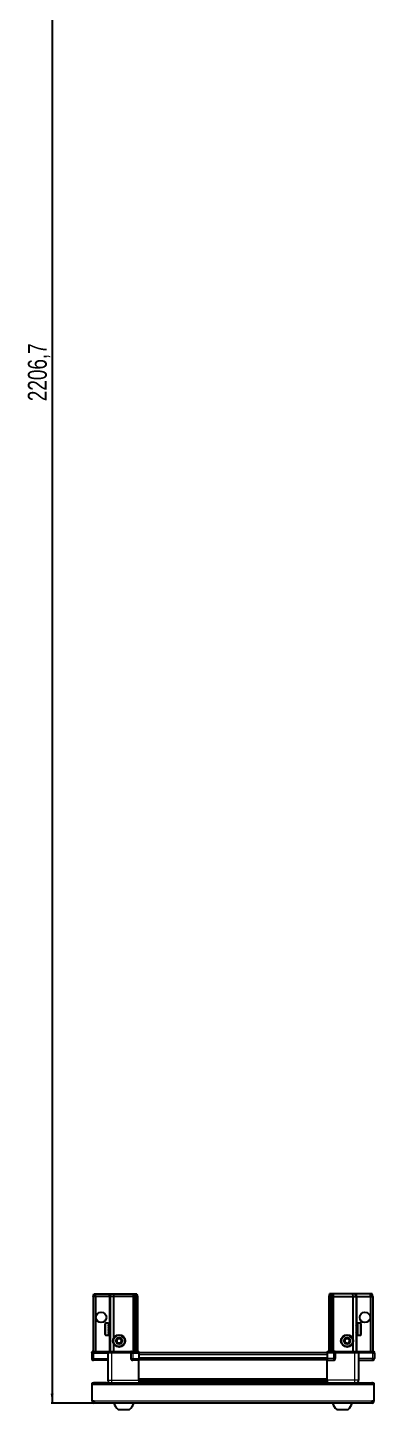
# Model space of a CAD drawing. Header units: millimetres. Extents: x 1004 to 4211, y -1720 to 1211.
# Drawn here: x 1060 to 1428, y -1720 to -254 of the extents above; entities that cross this region are included whole.
import ezdxf

# ---------------------------------------------------------------- set-up
doc = ezdxf.new("R2010")
doc.units = ezdxf.units.MM
doc.layers.add('FORMAT', color=7, linetype='Continuous')
doc.styles.add('SLDTEXTSTYLE0', font='TXT', dxfattribs={"width": 0.75})
doc.dimstyles.new('SLDDIMSTYLE0', dxfattribs={"dimtxt": 20, "dimasz": 10, "dimexe": 0, "dimexo": 0.0625, "dimgap": 5, "dimtad": 2, "dimdec": 1, "dimrnd": 1e-09, "dimzin": 12, "dimdsep": 46, "dimtxsty": 'SLDTEXTSTYLE0', "dimsah": 1, "dimcen": 0.09, "dimadec": 0, "dimazin": 3, "dimtfac": 1, "dimtofl": 0, "dimtmove": 0, "dimatfit": 3, "dimfxl": 0, "dimfrac": 2, "dimtolj": 1, "dimtzin": 12, "dimarcsym": 0})

# ---------------------------------------------------------------- blocks, each defined once
blk = doc.blocks.new('_D_8')
at = {"layer": 'FORMAT'}
for p, q in [((1129.7, 493.4), (1084.6, 493.4)), ((1085.6, 493.4), (1085.6, -1713.3)), ((1130.2, -1713.3), (1084.6, -1713.3))]:
    blk.add_line(p, q, dxfattribs=at)
for points in [[(1085.6, 493.4), (1084, 483.4), (1087.1, 483.4)], [(1085.6, -1713.3), (1087.1, -1703.3), (1084, -1703.3)]]:
    blk.add_solid(points, dxfattribs=at)
at = {"layer": 'FORMAT', "insert": (1059.8, -650.6), "char_height": 20, "attachment_point": 1, "rotation": 90, "style": 'SLDTEXTSTYLE0'}
blk.add_mtext('2206,7', dxfattribs=at)

msp = doc.modelspace()

# ---------------------------------------------------------------- linework, layer by layer
at = {"color": 7, "linetype": 'Continuous', "lineweight": 25}
for p, q in [((1129.09, -1600.32), (1129.89, -1597.32)), ((1129.89, -1597.32), (1131.74, -1597.32)), ((1131.59, -1600.32), (1131.74, -1597.32)), ((1131.74, -1597.32), (1146.09, -1597.32)), ((1146.09, -1597.32), (1147.89, -1597.32)), ((1147.09, -1600.32), (1147.89, -1597.32)), ((1147.89, -1597.32), (1150.92, -1597.32)), ((1150.92, -1597.32), (1150.59, -1600.32)), ((1150.92, -1597.32), (1171.09, -1597.32)), ((1171.09, -1597.32), (1172.89, -1597.32)), ((1172.89, -1597.32), (1172.09, -1600.32)), ((1172.89, -1597.32), (1173.63, -1597.32)), ((1173.63, -1597.32), (1173.09, -1600.32)), ((1173.63, -1597.32), (1174.13, -1597.32)), ((1174.13, -1597.32), (1174.59, -1600.32)), ((1174.13, -1597.32), (1175.28, -1597.32)), ((1175.28, -1597.32), (1176.09, -1600.32)), ((1379.89, -1597.32), (1379.09, -1600.32)), ((1381.04, -1597.32), (1379.89, -1597.32)), ((1381.04, -1597.32), (1380.59, -1600.32)), ((1381.54, -1597.32), (1381.04, -1597.32)), ((1381.54, -1597.32), (1382.09, -1600.32)), ((1382.28, -1597.32), (1381.54, -1597.32)), ((1382.28, -1597.32), (1383.09, -1600.32)), ((1384.09, -1597.32), (1382.28, -1597.32)), ((1404.26, -1597.32), (1384.09, -1597.32)), ((1404.26, -1597.32), (1404.59, -1600.32)), ((1407.28, -1597.32), (1404.26, -1597.32)), ((1408.09, -1600.32), (1407.28, -1597.32)), ((1409.09, -1597.32), (1407.28, -1597.32)), ((1423.43, -1597.32), (1409.09, -1597.32)), ((1423.59, -1600.32), (1423.43, -1597.32)), ((1425.28, -1597.32), (1423.43, -1597.32)), ((1426.09, -1600.32), (1425.28, -1597.32)), ((1131.59, -1600.32), (1129.09, -1600.32)), ((1129.09, -1600.32), (1129.09, -1658.62)), ((1146.09, -1600.32), (1131.59, -1600.32)), ((1131.59, -1600.32), (1131.59, -1658.62)), ((1147.09, -1600.32), (1146.09, -1600.32)), ((1150.59, -1600.32), (1147.09, -1600.32)), ((1147.09, -1600.32), (1147.09, -1658.62)), ((1150.59, -1600.32), (1150.59, -1644.82)), ((1171.09, -1600.32), (1150.59, -1600.32)), ((1172.09, -1600.32), (1171.09, -1600.32)), ((1173.09, -1600.32), (1172.09, -1600.32)), ((1172.09, -1600.32), (1172.09, -1658.62)), ((1174.59, -1600.32), (1173.09, -1600.32)), ((1173.09, -1600.32), (1173.09, -1658.62)), ((1174.59, -1600.32), (1174.59, -1658.62)), ((1176.09, -1600.32), (1174.59, -1600.32)), ((1176.09, -1600.32), (1176.09, -1658.62)), ((1379.09, -1600.32), (1380.59, -1600.32)), ((1379.09, -1600.32), (1379.09, -1658.62)), ((1380.59, -1600.32), (1382.09, -1600.32)), ((1380.59, -1600.32), (1380.59, -1658.62)), ((1382.09, -1600.32), (1383.09, -1600.32)), ((1382.09, -1600.32), (1382.09, -1658.62)), ((1383.09, -1600.32), (1383.09, -1658.62)), ((1383.09, -1600.32), (1384.09, -1600.32)), ((1384.09, -1600.32), (1404.59, -1600.32)), ((1404.59, -1600.32), (1404.59, -1644.82)), ((1404.59, -1600.32), (1408.09, -1600.32)), ((1408.09, -1600.32), (1408.09, -1658.62)), ((1408.09, -1600.32), (1409.09, -1600.32)), ((1409.09, -1600.32), (1423.59, -1600.32)), ((1423.59, -1600.32), (1423.59, -1658.62)), ((1423.59, -1600.32), (1426.09, -1600.32)), ((1426.09, -1600.32), (1426.09, -1658.62)), ((1141.89, -1640.52), (1141.89, -1629.12)), ((1145.09, -1628.32), (1142.69, -1628.32)), ((1142.69, -1641.32), (1145.09, -1641.32)), ((1145.09, -1628.32), (1145.09, -1628.33)), ((1145.09, -1628.33), (1145.59, -1628.33)), ((1145.09, -1628.51), (1145.59, -1628.51)), ((1145.09, -1628.51), (1145.09, -1628.73)), ((1145.09, -1628.73), (1145.59, -1628.73)), ((1145.09, -1629.31), (1145.59, -1629.31)), ((1145.09, -1629.31), (1145.09, -1629.73)), ((1145.09, -1629.73), (1145.59, -1629.73)), ((1145.09, -1630.64), (1145.59, -1630.64)), ((1145.09, -1630.64), (1145.09, -1631.23)), ((1145.09, -1631.23), (1145.59, -1631.23)), ((1145.09, -1632.38), (1145.59, -1632.38)), ((1145.09, -1632.38), (1145.09, -1633.08)), ((1145.09, -1633.08), (1145.59, -1633.08)), ((1145.09, -1634.37), (1145.59, -1634.37)), ((1145.09, -1634.37), (1145.09, -1635.11)), ((1145.09, -1634.51), (1145.59, -1634.51)), ((1145.09, -1635.01), (1145.59, -1635.01)), ((1145.09, -1635.11), (1145.59, -1635.11)), ((1145.09, -1636.39), (1145.59, -1636.39)), ((1145.09, -1636.39), (1145.09, -1637.1)), ((1145.09, -1637.1), (1145.59, -1637.1)), ((1145.09, -1638.26), (1145.59, -1638.26)), ((1145.09, -1638.26), (1145.09, -1638.87)), ((1145.09, -1638.87), (1145.59, -1638.87)), ((1145.09, -1639.8), (1145.59, -1639.8)), ((1145.09, -1639.8), (1145.09, -1640.24)), ((1145.09, -1640.24), (1145.59, -1640.24)), ((1145.09, -1640.85), (1145.59, -1640.85)), ((1145.09, -1640.85), (1145.09, -1641.08)), ((1145.09, -1641.08), (1145.59, -1641.08)), ((1145.09, -1641.3), (1145.59, -1641.3)), ((1145.09, -1641.3), (1145.09, -1641.32)), ((1145.09, -1641.31), (1145.59, -1641.31)), ((1145.59, -1628.51), (1145.59, -1628.33)), ((1145.59, -1628.73), (1145.59, -1628.51)), ((1145.59, -1629.31), (1145.59, -1628.73)), ((1145.59, -1629.73), (1145.59, -1629.31)), ((1145.59, -1630.64), (1145.59, -1629.73)), ((1145.69, -1630.42), (1145.59, -1630.42)), ((1145.59, -1631.23), (1145.59, -1630.64)), ((1145.59, -1632.38), (1145.59, -1631.23)), ((1145.59, -1633.08), (1145.59, -1632.38)), ((1145.59, -1634.37), (1145.59, -1633.08)), ((1145.59, -1634.51), (1145.59, -1634.37)), ((1145.59, -1635.11), (1145.59, -1635.01)), ((1145.59, -1636.39), (1145.59, -1635.11)), ((1145.59, -1637.1), (1145.59, -1636.39)), ((1145.59, -1638.26), (1145.59, -1637.1)), ((1145.59, -1638.87), (1145.59, -1638.26)), ((1145.59, -1639.8), (1145.59, -1638.87)), ((1145.59, -1639.22), (1145.69, -1639.22)), ((1145.59, -1640.24), (1145.59, -1639.8)), ((1145.59, -1640.85), (1145.59, -1640.24)), ((1145.59, -1641.08), (1145.59, -1640.85)), ((1145.59, -1641.3), (1145.59, -1641.08)), ((1145.59, -1641.31), (1145.59, -1641.3)), ((1145.69, -1639.22), (1145.69, -1630.42)), ((1146.57, -1631.51), (1146.09, -1630.82)), ((1146.09, -1638.82), (1146.09, -1630.82)), ((1146.09, -1638.82), (1146.57, -1638.13)), ((1147.06, -1630.82), (1146.57, -1631.51)), ((1146.57, -1638.13), (1146.57, -1631.51)), ((1146.57, -1638.13), (1147.06, -1638.82)), ((1147.09, -1630.82), (1147.06, -1630.82)), ((1147.06, -1638.82), (1147.06, -1630.82)), ((1147.06, -1638.82), (1147.09, -1638.82)), ((1408.12, -1630.82), (1408.09, -1630.82)), ((1408.09, -1638.82), (1408.12, -1638.82)), ((1408.6, -1631.51), (1408.12, -1630.82)), ((1408.12, -1630.82), (1408.12, -1638.82)), ((1408.12, -1638.82), (1408.6, -1638.13)), ((1409.09, -1630.82), (1408.6, -1631.51)), ((1408.6, -1631.51), (1408.6, -1638.13)), ((1408.6, -1638.13), (1409.09, -1638.82)), ((1409.09, -1630.82), (1409.09, -1638.82)), ((1409.59, -1630.42), (1409.49, -1630.42)), ((1409.49, -1630.42), (1409.49, -1639.22)), ((1409.49, -1639.22), (1409.59, -1639.22)), ((1412.49, -1628.32), (1409.59, -1628.32)), ((1410.09, -1628.32), (1409.59, -1628.32)), ((1409.59, -1628.32), (1409.59, -1628.37)), ((1409.59, -1628.37), (1409.59, -1628.65)), ((1410.09, -1628.37), (1409.59, -1628.37)), ((1410.09, -1628.65), (1409.59, -1628.65)), ((1409.59, -1628.65), (1409.59, -1628.93)), ((1410.09, -1628.93), (1409.59, -1628.93)), ((1409.59, -1628.93), (1409.59, -1629.59)), ((1410.09, -1629.59), (1409.59, -1629.59)), ((1409.59, -1629.59), (1409.59, -1630.06)), ((1409.59, -1630.06), (1409.59, -1631.04)), ((1410.09, -1630.06), (1409.59, -1630.06)), ((1410.09, -1631.04), (1409.59, -1631.04)), ((1409.59, -1631.04), (1409.59, -1631.66)), ((1409.59, -1631.66), (1409.59, -1632.86)), ((1410.09, -1631.66), (1409.59, -1631.66)), ((1410.09, -1632.86), (1409.59, -1632.86)), ((1409.59, -1632.86), (1409.59, -1633.49)), ((1410.09, -1633.49), (1409.59, -1633.49)), ((1409.59, -1633.57), (1409.59, -1634.87)), ((1410.09, -1633.57), (1409.59, -1633.57)), ((1410.09, -1634.87), (1409.59, -1634.87)), ((1410.09, -1635.35), (1409.59, -1635.35)), ((1409.59, -1635.35), (1409.59, -1635.61)), ((1409.59, -1635.61), (1409.59, -1636.88)), ((1410.09, -1635.61), (1409.59, -1635.61)), ((1410.09, -1636.88), (1409.59, -1636.88)), ((1409.59, -1636.88), (1409.59, -1637.56)), ((1409.59, -1637.56), (1409.59, -1638.68)), ((1410.09, -1637.56), (1409.59, -1637.56)), ((1410.09, -1638.68), (1409.59, -1638.68)), ((1409.59, -1638.68), (1409.59, -1639.25)), ((1409.59, -1639.25), (1409.59, -1640.11)), ((1410.09, -1639.25), (1409.59, -1639.25)), ((1410.09, -1640.11), (1409.59, -1640.11)), ((1409.59, -1640.11), (1409.59, -1640.5)), ((1409.59, -1640.5), (1409.59, -1641.02)), ((1410.09, -1640.5), (1409.59, -1640.5)), ((1410.09, -1641.02), (1409.59, -1641.02)), ((1409.59, -1641.02), (1409.59, -1641.2)), ((1409.59, -1641.2), (1409.59, -1641.32)), ((1410.09, -1641.2), (1409.59, -1641.2)), ((1409.59, -1641.32), (1412.49, -1641.32)), ((1410.09, -1628.37), (1410.09, -1628.32)), ((1410.09, -1628.93), (1410.09, -1628.65)), ((1410.09, -1630.06), (1410.09, -1629.59)), ((1410.09, -1631.66), (1410.09, -1631.04)), ((1410.09, -1633.57), (1410.09, -1632.86)), ((1410.09, -1635.61), (1410.09, -1634.87)), ((1410.09, -1637.56), (1410.09, -1636.88)), ((1410.09, -1639.25), (1410.09, -1638.68)), ((1410.09, -1640.5), (1410.09, -1640.11)), ((1410.09, -1641.2), (1410.09, -1641.02)), ((1413.29, -1629.12), (1413.29, -1640.52)), ((1150.59, -1649.82), (1150.59, -1658.62)), ((1404.59, -1649.82), (1404.59, -1658.62)), ((1128.09, -1658.62), (1127.59, -1659.49)), ((1127.59, -1659.82), (1127.59, -1659.49)), ((1127.59, -1659.82), (1129.59, -1659.82)), ((1127.59, -1659.82), (1127.59, -1665.82)), ((1129.59, -1658.62), (1128.09, -1658.62)), ((1129.59, -1658.62), (1144.39, -1658.62)), ((1144.39, -1659.82), (1129.59, -1659.82)), ((1129.59, -1659.82), (1144.39, -1659.82)), ((1144.59, -1667.82), (1129.59, -1667.82)), ((1144.39, -1658.62), (1144.59, -1658.62)), ((1144.59, -1659.82), (1144.39, -1659.82)), ((1144.59, -1659.82), (1144.59, -1658.62)), ((1144.59, -1658.62), (1148.59, -1658.62)), ((1148.59, -1659.82), (1144.59, -1659.82)), ((1144.59, -1659.82), (1144.59, -1688.82)), ((1148.59, -1658.62), (1168.89, -1658.62)), ((1168.89, -1659.82), (1148.59, -1659.82)), ((1168.89, -1658.62), (1169.09, -1658.62)), ((1169.09, -1659.82), (1168.89, -1659.82)), ((1169.09, -1659.82), (1169.09, -1658.62)), ((1169.77, -1658.62), (1169.09, -1658.62)), ((1169.09, -1659.82), (1171.09, -1659.82)), ((1169.09, -1659.82), (1169.09, -1665.82)), ((1169.77, -1658.62), (1177.59, -1658.62)), ((1177.59, -1659.49), (1171.09, -1659.49)), ((1177.59, -1659.82), (1171.09, -1659.82)), ((1171.09, -1659.82), (1177.59, -1659.82)), ((1177.59, -1667.82), (1171.09, -1667.82)), ((1177.59, -1658.62), (1177.59, -1659.49)), ((1177.59, -1659.49), (1177.59, -1659.49)), ((1177.59, -1659.82), (1177.59, -1659.49)), ((1177.59, -1659.82), (1177.59, -1659.82)), ((1177.59, -1659.82), (1177.59, -1665.82)), ((1377.59, -1659.97), (1177.59, -1659.97)), ((1177.59, -1665.82), (1177.59, -1667.82)), ((1377.59, -1667.17), (1177.59, -1667.17)), ((1177.59, -1688.82), (1177.59, -1667.82)), ((1377.59, -1659.49), (1377.59, -1658.62)), ((1377.59, -1658.62), (1385.41, -1658.62)), ((1384.09, -1659.49), (1377.59, -1659.49)), ((1377.59, -1659.82), (1377.59, -1659.49)), ((1384.09, -1659.82), (1377.59, -1659.82)), ((1377.59, -1659.82), (1377.59, -1665.82)), ((1377.59, -1665.82), (1377.59, -1667.82)), ((1377.59, -1667.82), (1384.09, -1667.82)), ((1377.59, -1688.82), (1377.59, -1667.82)), ((1384.09, -1659.82), (1386.09, -1659.82)), ((1386.09, -1659.82), (1384.09, -1659.82)), ((1386.09, -1658.62), (1385.41, -1658.62)), ((1386.09, -1659.82), (1386.09, -1658.62)), ((1386.09, -1658.62), (1386.29, -1658.62)), ((1386.29, -1659.82), (1386.09, -1659.82)), ((1386.09, -1659.82), (1386.09, -1665.82)), ((1386.29, -1658.62), (1406.59, -1658.62)), ((1406.59, -1659.82), (1386.29, -1659.82)), ((1406.59, -1658.62), (1410.59, -1658.62)), ((1410.59, -1659.82), (1406.59, -1659.82)), ((1410.59, -1659.82), (1410.59, -1658.62)), ((1410.59, -1658.62), (1410.79, -1658.62)), ((1410.79, -1659.82), (1410.59, -1659.82)), ((1410.59, -1659.82), (1410.59, -1688.82)), ((1410.59, -1667.82), (1425.59, -1667.82)), ((1410.79, -1658.62), (1425.59, -1658.62)), ((1425.59, -1659.82), (1410.79, -1659.82)), ((1427.09, -1658.62), (1425.59, -1658.62)), ((1425.59, -1659.82), (1427.59, -1659.82)), ((1427.59, -1659.49), (1427.09, -1658.62)), ((1427.59, -1659.49), (1427.09, -1658.62)), ((1427.59, -1659.82), (1427.59, -1659.49)), ((1427.59, -1659.82), (1427.59, -1659.49)), ((1427.59, -1659.82), (1427.59, -1659.82)), ((1427.59, -1659.82), (1427.59, -1665.82)), ((1128.09, -1691.82), (1427.09, -1691.82)), ((1128.09, -1693.92), (1128.09, -1691.82)), ((1128.09, -1711.22), (1128.09, -1693.92)), ((1143.09, -1691.72), (1130.19, -1691.72)), ((1143.09, -1691.72), (1143.09, -1691.82)), ((1177.59, -1689.84), (1377.59, -1689.84)), ((1177.59, -1689.88), (1377.59, -1689.88)), ((1201.47, -1691.67), (1177.59, -1691.67)), ((1196.09, -1691.82), (1196.09, -1691.67)), ((1196.13, -1691.82), (1196.13, -1691.67)), ((1196.4, -1691.82), (1196.4, -1691.67)), ((1196.66, -1691.82), (1196.66, -1691.67)), ((1197.31, -1691.82), (1197.31, -1691.67)), ((1197.77, -1691.82), (1197.77, -1691.67)), ((1198.74, -1691.82), (1198.74, -1691.67)), ((1199.36, -1691.82), (1199.36, -1691.67)), ((1200.55, -1691.82), (1200.55, -1691.67)), ((1201.21, -1691.82), (1201.21, -1691.67)), ((1201.26, -1691.82), (1201.26, -1691.67)), ((1202.55, -1691.67), (1201.47, -1691.67)), ((1203.29, -1691.67), (1202.55, -1691.67)), ((1202.55, -1691.82), (1202.55, -1691.67)), ((1202.55, -1691.67), (1202.55, -1691.67)), ((1202.57, -1691.82), (1202.57, -1691.67)), ((1203.06, -1691.82), (1203.06, -1691.67)), ((1203.29, -1691.82), (1203.29, -1691.67)), ((1203.71, -1691.67), (1203.29, -1691.67)), ((1203.29, -1691.67), (1203.29, -1691.67)), ((1351.47, -1691.67), (1203.71, -1691.67)), ((1204.56, -1691.82), (1204.56, -1691.67)), ((1205.25, -1691.82), (1205.25, -1691.67)), ((1206.38, -1691.82), (1206.38, -1691.67)), ((1206.96, -1691.82), (1206.96, -1691.67)), ((1207.83, -1691.82), (1207.83, -1691.67)), ((1208.23, -1691.82), (1208.23, -1691.67)), ((1208.76, -1691.82), (1208.76, -1691.67)), ((1208.95, -1691.82), (1208.95, -1691.67)), ((1209.09, -1691.82), (1209.09, -1691.67)), ((1346.09, -1691.82), (1346.09, -1691.67)), ((1346.26, -1691.82), (1346.26, -1691.67)), ((1346.47, -1691.82), (1346.47, -1691.67)), ((1347.03, -1691.82), (1347.03, -1691.67)), ((1347.45, -1691.82), (1347.45, -1691.67)), ((1348.35, -1691.82), (1348.35, -1691.67)), ((1348.93, -1691.82), (1348.93, -1691.67)), ((1350.08, -1691.82), (1350.08, -1691.67)), ((1350.77, -1691.82), (1350.77, -1691.67)), ((1352.05, -1691.67), (1351.47, -1691.67)), ((1352.05, -1691.82), (1352.05, -1691.67)), ((1352.06, -1691.67), (1352.05, -1691.67)), ((1352.79, -1691.67), (1352.06, -1691.67)), ((1352.23, -1691.82), (1352.23, -1691.67)), ((1352.73, -1691.82), (1352.73, -1691.67)), ((1352.79, -1691.82), (1352.79, -1691.67)), ((1353.82, -1691.67), (1352.79, -1691.67)), ((1352.79, -1691.67), (1352.79, -1691.67)), ((1377.59, -1691.67), (1353.71, -1691.67)), ((1354.08, -1691.82), (1354.08, -1691.67)), ((1354.79, -1691.82), (1354.79, -1691.67)), ((1355.96, -1691.82), (1355.96, -1691.67)), ((1356.57, -1691.82), (1356.57, -1691.67)), ((1357.51, -1691.82), (1357.51, -1691.67)), ((1357.96, -1691.82), (1357.96, -1691.67)), ((1358.58, -1691.82), (1358.58, -1691.67)), ((1358.83, -1691.82), (1358.83, -1691.67)), ((1359.07, -1691.82), (1359.07, -1691.67)), ((1359.09, -1691.82), (1359.09, -1691.67)), ((1412.09, -1691.72), (1424.99, -1691.72)), ((1412.09, -1691.72), (1412.09, -1691.82)), ((1427.09, -1691.82), (1427.09, -1693.92)), ((1427.09, -1693.92), (1427.09, -1711.22)), ((1130.19, -1711.22), (1128.09, -1711.22)), ((1130.19, -1711.22), (1130.19, -1713.32)), ((1424.99, -1713.32), (1130.19, -1713.32)), ((1427.09, -1711.22), (1424.99, -1711.22)), ((1424.99, -1713.32), (1424.99, -1711.22)), ((1155.59, -1719.92), (1167.59, -1719.92)), ((1387.59, -1719.92), (1399.59, -1719.92))]:
    msp.add_line(p, q, dxfattribs=at)
at = {"color": 8, "linetype": 'Continuous', "lineweight": 18}
for p, q in [((1146.09, -1600.32), (1146.09, -1597.32)), ((1171.09, -1597.32), (1171.09, -1600.32)), ((1384.09, -1597.32), (1384.09, -1600.32)), ((1409.09, -1600.32), (1409.09, -1597.32)), ((1146.09, -1600.32), (1146.09, -1630.82)), ((1171.09, -1600.32), (1171.09, -1658.62)), ((1384.09, -1600.32), (1384.09, -1658.62)), ((1409.09, -1600.32), (1409.09, -1630.82)), ((1142.69, -1641.32), (1142.69, -1628.32)), ((1146.09, -1638.82), (1146.09, -1658.62)), ((1409.09, -1638.82), (1409.09, -1658.62)), ((1412.49, -1628.32), (1412.49, -1641.32)), ((1127.59, -1665.82), (1129.59, -1665.82)), ((1129.59, -1659.82), (1129.59, -1658.62)), ((1129.59, -1659.82), (1129.59, -1665.82)), ((1129.59, -1665.82), (1144.59, -1665.82)), ((1129.59, -1667.82), (1129.59, -1665.82)), ((1144.39, -1659.82), (1144.39, -1658.62)), ((1148.59, -1659.82), (1148.59, -1658.62)), ((1148.59, -1659.82), (1148.59, -1688.82)), ((1168.89, -1659.82), (1168.89, -1658.62)), ((1169.09, -1665.82), (1171.09, -1665.82)), ((1171.09, -1659.82), (1171.09, -1659.49)), ((1171.09, -1659.82), (1171.09, -1665.82)), ((1171.09, -1665.82), (1177.59, -1665.82)), ((1171.09, -1665.82), (1171.09, -1667.82)), ((1177.59, -1659.82), (1177.59, -1659.49)), ((1377.59, -1661.97), (1177.59, -1661.97)), ((1377.59, -1665.17), (1177.59, -1665.17)), ((1377.59, -1667.82), (1177.59, -1667.82)), ((1384.09, -1665.82), (1377.59, -1665.82)), ((1384.09, -1659.82), (1384.09, -1659.49)), ((1384.09, -1659.82), (1384.09, -1665.82)), ((1386.09, -1665.82), (1384.09, -1665.82)), ((1384.09, -1665.82), (1384.09, -1667.82)), ((1386.29, -1658.62), (1386.29, -1659.82)), ((1406.59, -1659.82), (1406.59, -1658.62)), ((1406.59, -1659.82), (1406.59, -1688.82)), ((1425.59, -1665.82), (1410.59, -1665.82)), ((1410.79, -1658.62), (1410.79, -1659.82)), ((1425.59, -1659.82), (1425.59, -1658.62)), ((1425.59, -1659.82), (1425.59, -1665.82)), ((1427.59, -1665.82), (1425.59, -1665.82)), ((1425.59, -1667.82), (1425.59, -1665.82)), ((1427.09, -1693.92), (1128.09, -1693.92)), ((1130.19, -1691.82), (1130.19, -1691.72)), ((1148.59, -1688.82), (1177.59, -1688.82)), ((1177.59, -1687.22), (1377.59, -1687.22)), ((1377.59, -1688.64), (1177.59, -1688.64)), ((1177.59, -1691.08), (1377.59, -1691.08)), ((1406.59, -1688.82), (1377.59, -1688.82)), ((1424.99, -1691.82), (1424.99, -1691.72)), ((1424.99, -1711.22), (1130.19, -1711.22))]:
    msp.add_line(p, q, dxfattribs=at)
at = {"color": 7, "linetype": 'Continuous', "lineweight": 25, "flags": 128}
for points in [[(1130.19, -1691.72), (1129.78, -1691.76), (1129.55, -1691.82)], [(1425.63, -1691.82), (1425.4, -1691.76), (1424.99, -1691.72)]]:
    msp.add_lwpolyline(points, dxfattribs=at)
at = {"color": 7, "linetype": 'Continuous', "lineweight": 25}
for centre, radius in [((1137.59, -1622.32), 5.5), ((1417.59, -1622.32), 5.5), ((1156.59, -1647.32), 6.5), ((1398.59, -1647.32), 6.5), ((1156.59, -1647.32), 3.46), ((1398.59, -1647.32), 3.46)]:
    msp.add_circle(centre, radius, dxfattribs=at)
at = {"color": 8, "linetype": 'Continuous', "lineweight": 18}
for centre in [(1156.59, -1647.32), (1398.59, -1647.32)]:
    msp.add_circle(centre, 5.7, dxfattribs=at)
at = {"color": 7, "linetype": 'Continuous', "lineweight": 25}
for centre, radius, start, end in [((1142.69, -1629.12), 0.8, 90, 180), ((1142.69, -1640.52), 0.8, 180, 270), ((1146.09, -1630.42), 0.4, 180, 270), ((1146.09, -1639.22), 0.4, 90, 180), ((1409.09, -1630.42), 0.4, 270, 360), ((1409.09, -1639.22), 0.4, 0, 90), ((1412.49, -1629.12), 0.8, 360, 90), ((1412.49, -1640.52), 0.8, 270, 0), ((1156.59, -1647.32), 2.5, 147.37605, 207.37605), ((1156.59, -1647.32), 2.5, 207.37605, 267.37605), ((1156.59, -1647.32), 2.5, 87.37605, 147.37605), ((1156.59, -1647.32), 2.5, 267.37605, 327.37605), ((1156.59, -1647.32), 2.5, 27.37605, 87.37605), ((1156.59, -1647.32), 2.5, 327.37605, 27.37605), ((1398.59, -1647.32), 2.5, 134.67671, 194.67671), ((1398.59, -1647.32), 2.5, 194.67671, 254.67671), ((1398.59, -1647.32), 2.5, 74.67671, 134.67671), ((1398.59, -1647.32), 2.5, 254.67671, 314.67671), ((1398.59, -1647.32), 2.5, 14.67671, 74.67671), ((1398.59, -1647.32), 2.5, 314.67671, 14.67671), ((1129.59, -1665.82), 2, 180, 270), ((1171.09, -1665.82), 2, 180, 270), ((1384.09, -1665.82), 2, 270, 0), ((1425.59, -1665.82), 2, 270, 0), ((1130.19, -1711.22), 2.1, 180, 270), ((1130.19, -1711.22), 0.6, 180, 270), ((1162.61, -1710.3), 11.91, 194.70035, 233.8734), ((1160.56, -1710.3), 11.91, 306.1266, 345.29965), ((1394.61, -1710.3), 11.91, 194.70035, 233.8734), ((1392.56, -1710.3), 11.91, 306.1266, 345.29965), ((1424.99, -1711.22), 0.6, 270, 0), ((1424.99, -1711.22), 2.1, 270, 0)]:
    msp.add_arc(centre, radius, start, end, dxfattribs=at)
for centre, start_param, end_param in [((1171.09, -1656.02), 2.4188584, 3.1415927), ((1384.09, -1656.02), 3.1415927, 3.8643269)]:
    msp.add_ellipse(centre, major_axis=(0, 3.46), ratio=0.5773503, start_param=start_param, end_param=end_param, dxfattribs=at)
for points, knots in [([(1153.7, -1647.19), (1153.98, -1646.75), (1154.5, -1645.94), (1155.02, -1645.13), (1155.26, -1644.76)], [0, 0, 0, 0, 0.5346859, 1, 1, 1, 1]), ([(1155.03, -1649.75), (1154.97, -1649.64), (1154.7, -1649.11), (1154.24, -1648.22), (1153.86, -1647.49), (1153.7, -1647.19)], [0, 0, 0, 0, 0.1331247, 0.6370994, 1, 1, 1, 1]), ([(1157.92, -1649.88), (1157.4, -1649.86), (1156.44, -1649.82), (1155.48, -1649.77), (1155.03, -1649.75)], [0, 0, 0, 0, 0.5346859, 1, 1, 1, 1]), ([(1155.26, -1644.76), (1155.78, -1644.78), (1156.74, -1644.82), (1157.7, -1644.87), (1158.14, -1644.89)], [0, 0, 0, 0, 0.5346859, 1, 1, 1, 1]), ([(1159.47, -1647.45), (1159.19, -1647.89), (1158.67, -1648.7), (1158.16, -1649.51), (1157.92, -1649.88)], [0, 0, 0, 0, 0.5346859, 1, 1, 1, 1]), ([(1158.14, -1644.89), (1158.3, -1645.19), (1158.68, -1645.93), (1159.14, -1646.81), (1159.41, -1647.34), (1159.47, -1647.45)], [0, 0, 0, 0, 0.3629006, 0.8668753, 1, 1, 1, 1]), ([(1395.8, -1646.56), (1396.17, -1646.19), (1396.86, -1645.52), (1397.54, -1644.84), (1397.86, -1644.53)], [0, 0, 0, 0, 0.5346859, 1, 1, 1, 1]), ([(1396.54, -1649.35), (1396.45, -1649.02), (1396.24, -1648.22), (1395.99, -1647.26), (1395.84, -1646.68), (1395.8, -1646.56)], [0, 0, 0, 0, 0.3629006, 0.8668753, 1, 1, 1, 1]), ([(1399.32, -1650.11), (1398.82, -1649.98), (1397.89, -1649.72), (1396.97, -1649.47), (1396.54, -1649.35)], [0, 0, 0, 0, 0.5346859, 1, 1, 1, 1]), ([(1397.86, -1644.53), (1398.35, -1644.66), (1399.28, -1644.92), (1400.21, -1645.17), (1400.64, -1645.29)], [0, 0, 0, 0, 0.53468586, 1, 1, 1, 1]), ([(1401.37, -1648.08), (1401.01, -1648.45), (1400.32, -1649.12), (1399.64, -1649.8), (1399.32, -1650.11)], [0, 0, 0, 0, 0.5346859, 1, 1, 1, 1]), ([(1400.64, -1645.29), (1400.67, -1645.41), (1400.82, -1645.99), (1401.08, -1646.95), (1401.29, -1647.75), (1401.37, -1648.08)], [0, 0, 0, 0, 0.1331247, 0.6370994, 1, 1, 1, 1]), ([(1144.59, -1688.82), (1144.64, -1689.26), (1144.71, -1689.94), (1145.14, -1690.75), (1145.6, -1691.31), (1146, -1691.67), (1146.26, -1691.8), (1146.31, -1691.82)], [0, 0, 0, 0, 0.36301846, 0.55843766, 0.75800394, 0.95757021, 1, 1, 1, 1]), ([(1177.59, -1688.82), (1177.59, -1689.22), (1177.59, -1690.01), (1177.59, -1691.02), (1177.59, -1691.65), (1177.59, -1691.81), (1177.59, -1691.82)], [0, 0, 0, 0, 0.3255201, 0.6510403, 0.9765604, 1, 1, 1, 1]), ([(1377.59, -1688.82), (1377.59, -1689.22), (1377.59, -1690.01), (1377.59, -1691.02), (1377.59, -1691.65), (1377.59, -1691.81), (1377.59, -1691.82)], [0, 0, 0, 0, 0.3255201, 0.6510403, 0.9765604, 1, 1, 1, 1]), ([(1410.59, -1688.82), (1410.54, -1689.26), (1410.47, -1689.94), (1410.03, -1690.75), (1409.58, -1691.31), (1409.17, -1691.67), (1408.91, -1691.8), (1408.87, -1691.82)], [0, 0, 0, 0, 0.3630185, 0.5584377, 0.7580039, 0.9575702, 1, 1, 1, 1])]:
    msp.add_open_spline(points, degree=3, knots=knots, dxfattribs=at)
at = {"color": 8, "linetype": 'Continuous', "lineweight": 18}
for points in [[(1144.59, -1688.82), (1144.65, -1688.82), (1144.77, -1688.82), (1145.69, -1688.82), (1147.02, -1688.82), (1148.06, -1688.82), (1148.59, -1688.82)], [(1410.59, -1688.82), (1410.53, -1688.82), (1410.41, -1688.82), (1409.48, -1688.82), (1408.16, -1688.82), (1407.11, -1688.82), (1406.59, -1688.82)]]:
    msp.add_open_spline(points, degree=3, dxfattribs=at)
for points, knots in [([(1148.59, -1688.82), (1148.59, -1689.26), (1148.59, -1689.94), (1148.59, -1690.75), (1148.59, -1691.31), (1148.59, -1691.67), (1148.59, -1691.8), (1148.59, -1691.82)], [0, 0, 0, 0, 0.3630185, 0.5584377, 0.7580039, 0.9575702, 1, 1, 1, 1]), ([(1406.59, -1688.82), (1406.59, -1689.26), (1406.59, -1689.94), (1406.59, -1690.75), (1406.59, -1691.31), (1406.59, -1691.67), (1406.59, -1691.8), (1406.59, -1691.82)], [0, 0, 0, 0, 0.36301846, 0.55843766, 0.75800394, 0.95757021, 1, 1, 1, 1])]:
    msp.add_open_spline(points, degree=3, knots=knots, dxfattribs=at)

# ---------------------------------------------------------------- dimensions: what is measured, and where the dimension line sits
at = {"layer": 'FORMAT'}
dim = msp.add_linear_dim(base=(1085.59, -1713.32), p1=(1129.69, 493.38), p2=(1130.19, -1713.32), angle=90, dimstyle='SLDDIMSTYLE0', dxfattribs=at)
dim.commit()
dim.dimension.update_dxf_attribs({"geometry": '_D_8', "text_midpoint": (1085.59, -609.97), "dimtype": 160})

doc.saveas('drawing.dxf')
